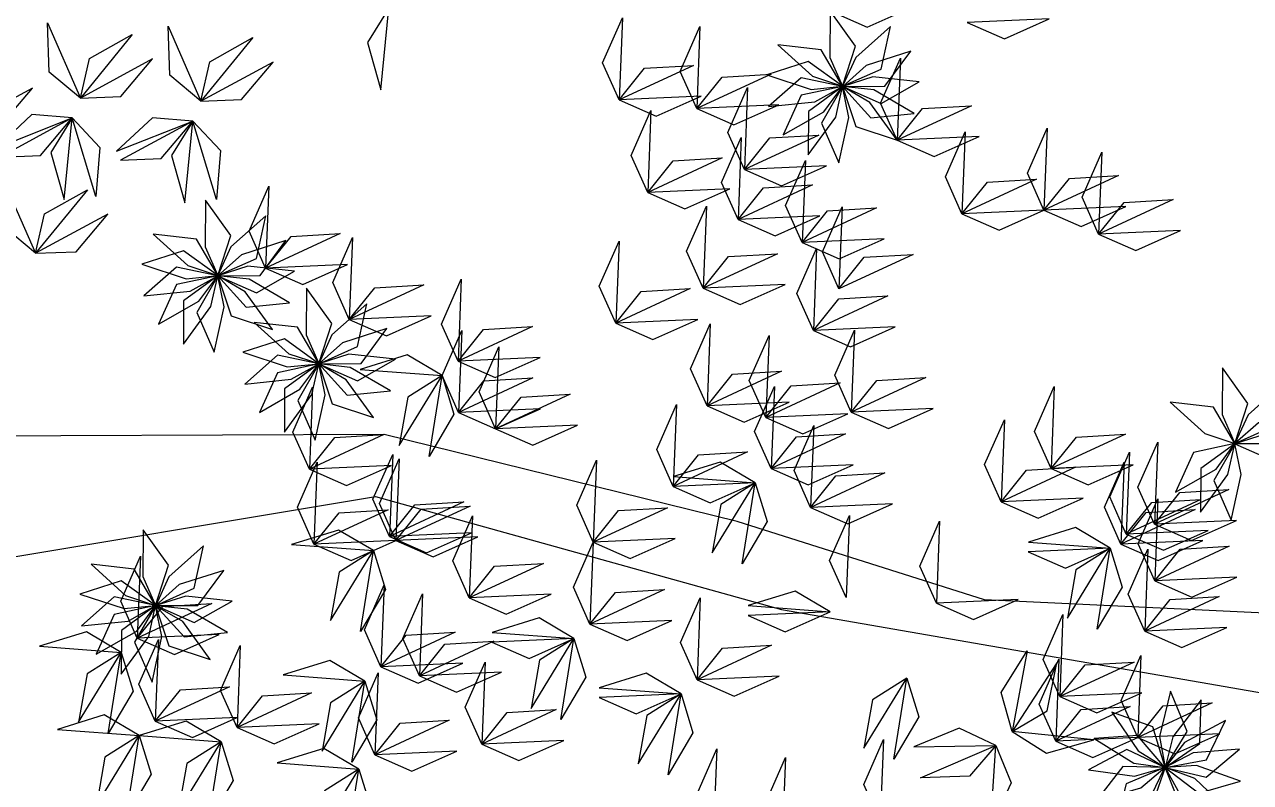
# Model space of a CAD drawing. Header units: inches. Extents: x -422522 to 22891, y -2973 to 414515.
# Drawn here: x 16876.3 to 16965.9, y 8062.7 to 8118.1 of the extents above; entities that cross this region are included whole.
import ezdxf

# ---------------------------------------------------------------- set-up
doc = ezdxf.new("R2010")
doc.units = ezdxf.units.IN
doc.header["$MEASUREMENT"] = 0
doc.layers.get('0').update_dxf_attribs({"lineweight": 40})
doc.layers.add('ARREDAMENTO', color=8, linetype='Continuous', lineweight=13)
doc.styles.get("Standard").update_dxf_attribs({"font": 'Arial.ttf'})
doc.dimstyles.get("Standard").update_dxf_attribs({"dimtxt": 10, "dimasz": 10, "dimexe": 0.18, "dimexo": 0.0625, "dimgap": 0.09, "dimtad": 0, "dimtih": 1, "dimtoh": 1, "dimdec": 4, "dimzin": 0, "dimdsep": 46, "dimtxsty": 'Standard', "dimcen": 0.09, "dimadec": 0, "dimazin": 0, "dimtfac": 1, "dimtdec": 4, "dimtofl": 0, "dimtmove": 0, "dimatfit": 3, "dimfxl": 1, "dimtolj": 1, "dimtzin": 0, "dimarcsym": 0})

# ---------------------------------------------------------------- blocks, each defined once
blk = doc.blocks.new('*D49')
at = {"color": 0, "lineweight": -2, "transparency": 16777216}
for p, q in [((17042.336, 8358.737), (16968.975, 8358.737)), ((16969.155, 8348.737), (16969.155, 8232.256)), ((16969.155, 8105.377), (16969.155, 8221.858)), ((17043.034, 8095.377), (16968.975, 8095.377))]:
    blk.add_line(p, q, dxfattribs=at)
at = {"color": 0, "transparency": 16777216}
for points in [[(16967.489, 8348.737), (16970.822, 8348.737), (16969.155, 8358.737)], [(16967.489, 8105.377), (16970.822, 8105.377), (16969.155, 8095.377)]]:
    blk.add_solid(points, dxfattribs=at)
at = {"layer": 'Defpoints', "color": 0, "transparency": 16777216}
for p in [(17042.398, 8358.737), (16969.155, 8095.377), (17043.097, 8095.377)]:
    blk.add_point(p, dxfattribs=at)
at = {"color": 0, "transparency": 16777216, "insert": (16969.155, 8227.057), "char_height": 10, "attachment_point": 5}
blk.add_mtext('\\A1;263.3598', dxfattribs=at)

msp = doc.modelspace()

# ---------------------------------------------------------------- linework, layer by layer
at = {"layer": 'ARREDAMENTO', "linetype": 'Continuous', "lineweight": 0}
msp.add_lwpolyline([(16870.39004, 8078.34214), (16901.96394, 8083.62151), (16931.65526, 8075.35319), (16971.65793, 8068.41399), (16995.57836, 8051.74134), (17033.69846, 8031.25445), (17047.89812, 8027.44021), (17033.68614, 8034.47833), (16993.62189, 8057.5369), (16978.74544, 8069.73074), (16987.06337, 8086.52703), (16999.24498, 8104.6277), (17017.87426, 8122.7531), (17031.34787, 8140.21395), (17038.41075, 8147.97844), (17015.29027, 8124.03276), (16992.79731, 8104.60297), (16976.76434, 8081.97404), (16971.63329, 8074.86173), (16946.48244, 8076.05484), (16928.40679, 8081.78857), (16902.59146, 8088.13741), (16867.12926, 8088.0014)], dxfattribs=at)
at = {"layer": 'ARREDAMENTO', "lineweight": 0}
for points in [[(16902.94616, 8119.31372), (16901.38328, 8116.79473), (16902.36766, 8113.3438), (16902.94616, 8119.31372)], [(16935.19735, 8119.12829), (16935.18605, 8115.71987), (16936.10978, 8113.60626), (16937.05254, 8116.54313), (16935.19735, 8119.12829)], [(16935.19735, 8119.12829), (16937.91117, 8117.93535), (16941.18928, 8119.39546), (16935.19735, 8119.12829)], [(16880.39554, 8112.73912), (16878.12652, 8114.64686), (16877.98841, 8118.23278), (16880.39554, 8112.73912)], [(16889.20874, 8112.51369), (16886.93972, 8114.42143), (16886.80161, 8118.00735), (16889.20874, 8112.51369)], [(16919.77475, 8112.60852), (16918.56828, 8115.31635), (16920.01201, 8118.6017), (16919.77475, 8112.60852)], [(16925.44742, 8111.97093), (16924.24095, 8114.67876), (16925.68468, 8117.96411), (16925.44742, 8111.97093)], [(16939.60836, 8117.97442), (16937.06785, 8115.70215), (16936.11522, 8113.60139), (16938.92857, 8114.86594), (16939.60836, 8117.97442)], [(16945.22653, 8118.27144), (16947.94035, 8117.0785), (16951.21846, 8118.53861), (16945.22653, 8118.27144)], [(16880.39554, 8112.73912), (16881.05657, 8115.62892), (16884.18368, 8117.38934), (16880.39554, 8112.73912)], [(16889.20874, 8112.51369), (16889.86977, 8115.40349), (16892.99688, 8117.16391), (16889.20874, 8112.51369)], [(16931.38832, 8116.62237), (16933.9137, 8114.33329), (16936.10252, 8113.60547), (16934.55083, 8116.27122), (16931.38832, 8116.62237)], [(16941.08582, 8116.17192), (16937.84073, 8115.12941), (16936.11601, 8113.59775), (16939.20046, 8113.60867), (16941.08582, 8116.17192)], [(16880.39554, 8112.73912), (16883.3578, 8112.85287), (16885.66751, 8115.59935), (16880.39554, 8112.73912)], [(16889.20874, 8112.51369), (16892.171, 8112.62745), (16894.48071, 8115.37392), (16889.20874, 8112.51369)], [(16919.77475, 8112.60852), (16921.6328, 8114.9184), (16925.21488, 8115.1343), (16919.77475, 8112.60852)], [(16930.56604, 8114.4416), (16933.80414, 8113.37759), (16936.09976, 8113.60296), (16933.59796, 8115.40712), (16930.56604, 8114.4416)], [(16940.09378, 8109.65808), (16938.88731, 8112.36592), (16940.33104, 8115.65127), (16940.09378, 8109.65808)], [(16925.44742, 8111.97093), (16927.30547, 8114.28081), (16930.88755, 8114.4967), (16925.44742, 8111.97093)], [(16930.70185, 8112.11491), (16934.09277, 8112.45994), (16936.09825, 8113.59955), (16933.07893, 8114.23016), (16930.70185, 8112.11491)], [(16941.7024, 8113.92431), (16938.31384, 8114.29183), (16936.11525, 8113.59409), (16938.93748, 8112.34951), (16941.7024, 8113.92431)], [(16871.6156, 8110.6107), (16874.57786, 8110.72445), (16876.88757, 8113.47093), (16871.6156, 8110.6107)], [(16928.93205, 8107.51302), (16927.72558, 8110.22085), (16929.16931, 8113.5062), (16928.93205, 8107.51302)], [(16931.77226, 8110.04462), (16934.72969, 8111.73904), (16936.09826, 8113.59582), (16933.08349, 8112.94384), (16931.77226, 8110.04462)], [(16933.59219, 8108.58869), (16935.60476, 8111.33951), (16936.09979, 8113.59241), (16933.61084, 8111.77058), (16933.59219, 8108.58869)], [(16935.84697, 8107.99886), (16936.56668, 8111.33045), (16936.10258, 8113.58993), (16934.56981, 8110.91325), (16935.84697, 8107.99886)], [(16940.09378, 8109.65808), (16938.09951, 8112.4222), (16936.10984, 8113.58919), (16937.07338, 8110.65908), (16940.09378, 8109.65808)], [(16941.3515, 8111.62024), (16938.40538, 8113.33424), (16936.11307, 8113.59107), (16938.18509, 8111.30618), (16941.3515, 8111.62024)], [(16919.77475, 8112.60852), (16922.48857, 8111.41558), (16925.76668, 8112.87568), (16919.77475, 8112.60852)], [(16921.86741, 8105.84309), (16920.66095, 8108.55092), (16922.10468, 8111.83627), (16921.86741, 8105.84309)], [(16921.86741, 8105.84309), (16920.66095, 8108.55092), (16922.10468, 8111.83627), (16921.86741, 8105.84309)], [(16925.44742, 8111.97093), (16928.16124, 8110.77799), (16931.43934, 8112.23809), (16925.44742, 8111.97093)], [(16940.09378, 8109.65808), (16941.95183, 8111.96797), (16945.5339, 8112.18386), (16940.09378, 8109.65808)], [(16879.79932, 8111.28905), (16876.84462, 8111.52912), (16874.22407, 8109.07747), (16879.79932, 8111.28905)], [(16874.52736, 8108.42882), (16877.48961, 8108.54257), (16879.79932, 8111.28905), (16874.52736, 8108.42882)], [(16879.79932, 8111.28905), (16878.23644, 8108.77006), (16879.22082, 8105.31913), (16879.79932, 8111.28905)], [(16879.79932, 8111.28905), (16881.82482, 8109.1245), (16881.53461, 8105.54768), (16879.79932, 8111.28905)], [(16888.61252, 8111.06362), (16885.65782, 8111.30369), (16883.03727, 8108.85204), (16888.61252, 8111.06362)], [(16883.34056, 8108.20339), (16886.30281, 8108.31714), (16888.61252, 8111.06362), (16883.34056, 8108.20339)], [(16888.61252, 8111.06362), (16887.04964, 8108.54463), (16888.03402, 8105.0937), (16888.61252, 8111.06362)], [(16888.61252, 8111.06362), (16890.63802, 8108.89907), (16890.34781, 8105.32225), (16888.61252, 8111.06362)], [(16928.46539, 8103.86807), (16927.25892, 8106.5759), (16928.70265, 8109.86125), (16928.46539, 8103.86807)], [(16928.93205, 8107.51302), (16930.7901, 8109.8229), (16934.37217, 8110.0388), (16928.93205, 8107.51302)], [(16940.09378, 8109.65808), (16942.80759, 8108.46515), (16946.0857, 8109.92525), (16940.09378, 8109.65808)], [(16944.83594, 8104.28203), (16943.62948, 8106.98986), (16945.0732, 8110.27522), (16944.83594, 8104.28203)], [(16950.82787, 8104.5492), (16949.6214, 8107.25703), (16951.06513, 8110.54238), (16950.82787, 8104.5492)], [(16921.86741, 8105.84309), (16923.72546, 8108.15297), (16927.30754, 8108.36887), (16921.86741, 8105.84309)], [(16921.86741, 8105.84309), (16923.72546, 8108.15297), (16927.30754, 8108.36887), (16921.86741, 8105.84309)], [(16933.1532, 8102.18082), (16931.94674, 8104.88865), (16933.39046, 8108.174), (16933.1532, 8102.18082)], [(16954.82379, 8102.79267), (16953.61732, 8105.50051), (16955.06105, 8108.78586), (16954.82379, 8102.79267)], [(16928.93205, 8107.51302), (16931.64586, 8106.32008), (16934.92397, 8107.78018), (16928.93205, 8107.51302)], [(16950.82787, 8104.5492), (16952.68592, 8106.85908), (16956.26799, 8107.07498), (16950.82787, 8104.5492)], [(16877.12314, 8101.39283), (16874.85412, 8103.30057), (16874.71601, 8106.88649), (16877.12314, 8101.39283)], [(16893.93424, 8100.30936), (16892.72778, 8103.01719), (16894.17151, 8106.30254), (16893.93424, 8100.30936)], [(16928.46539, 8103.86807), (16930.32344, 8106.17795), (16933.90551, 8106.39385), (16928.46539, 8103.86807)], [(16944.83594, 8104.28203), (16946.69399, 8106.59191), (16950.27607, 8106.80781), (16944.83594, 8104.28203)], [(16877.12314, 8101.39283), (16877.78416, 8104.28263), (16880.91127, 8106.04305), (16877.12314, 8101.39283)], [(16889.53128, 8105.28535), (16889.51997, 8101.87693), (16890.4437, 8099.76332), (16891.38646, 8102.70018), (16889.53128, 8105.28535)], [(16921.86741, 8105.84309), (16924.58123, 8104.65015), (16927.85934, 8106.11025), (16921.86741, 8105.84309)], [(16921.86741, 8105.84309), (16924.58123, 8104.65015), (16927.85934, 8106.11025), (16921.86741, 8105.84309)], [(16954.82379, 8102.79267), (16956.68184, 8105.10256), (16960.26392, 8105.31845), (16954.82379, 8102.79267)], [(16925.91332, 8098.83669), (16924.70686, 8101.54452), (16926.15059, 8104.82988), (16925.91332, 8098.83669)], [(16933.1532, 8102.18082), (16935.01125, 8104.4907), (16938.59333, 8104.7066), (16933.1532, 8102.18082)], [(16935.83843, 8098.78882), (16934.63196, 8101.49665), (16936.07569, 8104.782), (16935.83843, 8098.78882)], [(16944.83594, 8104.28203), (16947.54976, 8103.08909), (16950.82787, 8104.5492), (16944.83594, 8104.28203)], [(16950.82787, 8104.5492), (16953.54168, 8103.35626), (16956.81979, 8104.81636), (16950.82787, 8104.5492)], [(16877.12314, 8101.39283), (16880.08539, 8101.50659), (16882.3951, 8104.25306), (16877.12314, 8101.39283)], [(16893.94228, 8104.13147), (16891.40177, 8101.8592), (16890.44914, 8099.75845), (16893.26249, 8101.02299), (16893.94228, 8104.13147)], [(16928.46539, 8103.86807), (16931.1792, 8102.67513), (16934.45731, 8104.13523), (16928.46539, 8103.86807)], [(16885.72224, 8102.77942), (16888.24762, 8100.49034), (16890.43644, 8099.76253), (16888.88476, 8102.42828), (16885.72224, 8102.77942)], [(16893.93424, 8100.30936), (16895.7923, 8102.61924), (16899.37437, 8102.83514), (16893.93424, 8100.30936)], [(16954.82379, 8102.79267), (16957.53761, 8101.59974), (16960.81571, 8103.05984), (16954.82379, 8102.79267)], [(16895.41974, 8102.32897), (16892.17465, 8101.28647), (16890.44993, 8099.7548), (16893.53439, 8099.76573), (16895.41974, 8102.32897)], [(16900.05499, 8096.55802), (16898.84852, 8099.26585), (16900.29225, 8102.55121), (16900.05499, 8096.55802)], [(16919.53194, 8096.28316), (16918.32547, 8098.99099), (16919.7692, 8102.27635), (16919.53194, 8096.28316)], [(16933.97197, 8095.74773), (16932.7655, 8098.45556), (16934.20923, 8101.74091), (16933.97197, 8095.74773)], [(16933.1532, 8102.18082), (16935.86702, 8100.98788), (16939.14513, 8102.44798), (16933.1532, 8102.18082)], [(16884.89996, 8100.59865), (16888.13806, 8099.53464), (16890.43368, 8099.76002), (16887.93188, 8101.56418), (16884.89996, 8100.59865)], [(16925.91332, 8098.83669), (16927.77138, 8101.14658), (16931.35345, 8101.36247), (16925.91332, 8098.83669)], [(16935.83843, 8098.78882), (16937.69648, 8101.0987), (16941.27856, 8101.3146), (16935.83843, 8098.78882)], [(16885.03577, 8098.27197), (16888.42669, 8098.617), (16890.43217, 8099.75661), (16887.41285, 8100.38721), (16885.03577, 8098.27197)], [(16896.03632, 8100.08137), (16892.64776, 8100.44889), (16890.44917, 8099.75115), (16893.2714, 8098.50657), (16896.03632, 8100.08137)], [(16893.93424, 8100.30936), (16896.64806, 8099.11642), (16899.92617, 8100.57652), (16893.93424, 8100.30936)], [(16886.10618, 8096.20168), (16889.06361, 8097.89609), (16890.43219, 8099.75287), (16887.41741, 8099.10089), (16886.10618, 8096.20168)], [(16887.92612, 8094.74574), (16889.93868, 8097.49656), (16890.43372, 8099.74947), (16887.94476, 8097.92764), (16887.92612, 8094.74574)], [(16890.18089, 8094.15592), (16890.9006, 8097.4875), (16890.4365, 8099.74698), (16888.90373, 8097.07031), (16890.18089, 8094.15592)], [(16894.4277, 8095.81514), (16892.43343, 8098.57925), (16890.44376, 8099.74625), (16891.4073, 8096.81613), (16894.4277, 8095.81514)], [(16895.68542, 8097.77729), (16892.7393, 8099.49129), (16890.44699, 8099.74812), (16892.51901, 8097.46324), (16895.68542, 8097.77729)], [(16900.05499, 8096.55802), (16901.91304, 8098.86791), (16905.49511, 8099.0838), (16900.05499, 8096.55802)], [(16908.00085, 8093.50268), (16906.79439, 8096.21051), (16908.23811, 8099.49586), (16908.00085, 8093.50268)], [(16925.91332, 8098.83669), (16928.62714, 8097.64376), (16931.90525, 8099.10386), (16925.91332, 8098.83669)], [(16896.91424, 8098.84803), (16896.90293, 8095.43962), (16897.82666, 8093.326), (16898.76942, 8096.26287), (16896.91424, 8098.84803)], [(16919.53194, 8096.28316), (16921.38999, 8098.59304), (16924.97206, 8098.80894), (16919.53194, 8096.28316)], [(16933.97197, 8095.74773), (16935.83002, 8098.05761), (16939.4121, 8098.2735), (16933.97197, 8095.74773)], [(16901.32524, 8097.69416), (16898.78473, 8095.42189), (16897.83211, 8093.32114), (16900.64545, 8094.58568), (16901.32524, 8097.69416)], [(16893.10521, 8096.34211), (16895.63059, 8094.05303), (16897.81941, 8093.32521), (16896.26772, 8095.99096), (16893.10521, 8096.34211)], [(16900.05499, 8096.55802), (16902.7688, 8095.36508), (16906.04691, 8096.82519), (16900.05499, 8096.55802)], [(16919.53194, 8096.28316), (16922.24575, 8095.09022), (16925.52386, 8096.55033), (16919.53194, 8096.28316)], [(16902.8027, 8095.89166), (16899.55761, 8094.84915), (16897.8329, 8093.31749), (16900.91735, 8093.32841), (16902.8027, 8095.89166)], [(16908.03707, 8089.75143), (16906.8306, 8092.45926), (16908.27433, 8095.74462), (16908.03707, 8089.75143)], [(16908.00085, 8093.50268), (16909.8589, 8095.81256), (16913.44098, 8096.02845), (16908.00085, 8093.50268)], [(16926.20475, 8090.24456), (16924.99828, 8092.95239), (16926.44201, 8096.23774), (16926.20475, 8090.24456)], [(16933.97197, 8095.74773), (16936.68579, 8094.55479), (16939.9639, 8096.01489), (16933.97197, 8095.74773)], [(16936.74263, 8089.77684), (16935.53617, 8092.48467), (16936.97989, 8095.77003), (16936.74263, 8089.77684)], [(16892.28292, 8094.16134), (16895.52103, 8093.09733), (16897.81664, 8093.32271), (16895.31484, 8095.12686), (16892.28292, 8094.16134)], [(16910.75089, 8088.55849), (16909.54442, 8091.26632), (16910.98815, 8094.55168), (16910.75089, 8088.55849)], [(16930.49553, 8089.39602), (16929.28907, 8092.10385), (16930.7328, 8095.38921), (16930.49553, 8089.39602)], [(16892.41873, 8091.83466), (16895.80966, 8092.17969), (16897.81514, 8093.31929), (16894.79581, 8093.9499), (16892.41873, 8091.83466)], [(16903.41929, 8093.64405), (16900.03072, 8094.01157), (16897.83213, 8093.31383), (16900.65436, 8092.06926), (16903.41929, 8093.64405)], [(16906.8306, 8092.45926), (16904.27829, 8093.96711), (16900.84954, 8092.90807), (16906.8306, 8092.45926)], [(16908.00085, 8093.50268), (16910.71467, 8092.30974), (16913.99278, 8093.76984), (16908.00085, 8093.50268)], [(16893.48914, 8089.76436), (16896.44657, 8091.45878), (16897.81515, 8093.31556), (16894.80037, 8092.66358), (16893.48914, 8089.76436)], [(16895.30908, 8088.30843), (16897.32164, 8091.05925), (16897.81668, 8093.31216), (16895.32773, 8091.49032), (16895.30908, 8088.30843)], [(16897.56385, 8087.7186), (16898.28356, 8091.05019), (16897.81946, 8093.30967), (16896.2867, 8090.63299), (16897.56385, 8087.7186)], [(16901.81066, 8089.37782), (16899.81639, 8092.14194), (16897.82672, 8093.30893), (16898.79026, 8090.37882), (16901.81066, 8089.37782)], [(16903.06838, 8091.33998), (16900.12226, 8093.05398), (16897.82995, 8093.31081), (16899.90197, 8091.02592), (16903.06838, 8091.33998)], [(16926.20475, 8090.24456), (16928.0628, 8092.55444), (16931.64488, 8092.77034), (16926.20475, 8090.24456)], [(16963.87267, 8093.007), (16963.86136, 8089.59858), (16964.7851, 8087.48497), (16965.72785, 8090.42183), (16963.87267, 8093.007)], [(16906.8306, 8092.45926), (16904.32362, 8090.8772), (16903.7, 8087.34322), (16906.8306, 8092.45926)], [(16906.8306, 8092.45926), (16907.70577, 8089.62695), (16905.88081, 8086.53706), (16906.8306, 8092.45926)], [(16908.03707, 8089.75143), (16909.89512, 8092.06131), (16913.4772, 8092.27721), (16908.03707, 8089.75143)], [(16930.49553, 8089.39602), (16932.35358, 8091.70591), (16935.93566, 8091.9218), (16930.49553, 8089.39602)], [(16936.74263, 8089.77684), (16938.60068, 8092.08673), (16942.18276, 8092.30262), (16936.74263, 8089.77684)], [(16968.28368, 8091.85313), (16965.74316, 8089.58085), (16964.79054, 8087.4801), (16967.60388, 8088.74464), (16968.28368, 8091.85313)], [(16897.13393, 8085.61523), (16895.92747, 8088.32306), (16897.37119, 8091.60841), (16897.13393, 8085.61523)], [(16910.75089, 8088.55849), (16912.60894, 8090.86838), (16916.19101, 8091.08427), (16910.75089, 8088.55849)], [(16930.88933, 8085.66166), (16929.68287, 8088.3695), (16931.12659, 8091.65485), (16930.88933, 8085.66166)], [(16951.34626, 8085.64957), (16950.1398, 8088.3574), (16951.58353, 8091.64275), (16951.34626, 8085.64957)], [(16923.72716, 8084.35109), (16922.52069, 8087.05892), (16923.96442, 8090.34427), (16923.72716, 8084.35109)], [(16926.20475, 8090.24456), (16928.91857, 8089.05162), (16932.19667, 8090.51172), (16926.20475, 8090.24456)], [(16936.74263, 8089.77684), (16939.45645, 8088.58391), (16942.73456, 8090.04401), (16936.74263, 8089.77684)], [(16960.06364, 8090.50107), (16962.58902, 8088.212), (16964.77784, 8087.48418), (16963.22615, 8090.14993), (16960.06364, 8090.50107)], [(16969.76114, 8090.05062), (16966.51604, 8089.00812), (16964.79133, 8087.47645), (16967.87578, 8087.48738), (16969.76114, 8090.05062)], [(16908.03707, 8089.75143), (16910.75089, 8088.55849), (16914.02899, 8090.0186), (16908.03707, 8089.75143)], [(16930.49553, 8089.39602), (16933.20935, 8088.20308), (16936.48746, 8089.66319), (16930.49553, 8089.39602)], [(16947.69717, 8083.23174), (16946.49071, 8085.93957), (16947.93444, 8089.22492), (16947.69717, 8083.23174)], [(16910.75089, 8088.55849), (16913.4647, 8087.36556), (16916.74281, 8088.82566), (16910.75089, 8088.55849)], [(16933.768, 8082.81441), (16932.56153, 8085.52224), (16934.00526, 8088.8076), (16933.768, 8082.81441)], [(16897.13393, 8085.61523), (16898.99198, 8087.92511), (16902.57406, 8088.14101), (16897.13393, 8085.61523)], [(16930.88933, 8085.66166), (16932.74738, 8087.97155), (16936.32946, 8088.18744), (16930.88933, 8085.66166)], [(16951.34626, 8085.64957), (16953.20431, 8087.95945), (16956.78639, 8088.17535), (16951.34626, 8085.64957)], [(16958.9034, 8081.58887), (16957.69693, 8084.2967), (16959.14066, 8087.58205), (16958.9034, 8081.58887)], [(16960.44757, 8083.92333), (16963.405, 8085.61774), (16964.77358, 8087.47453), (16961.7588, 8086.82255), (16960.44757, 8083.92333)], [(16962.26751, 8082.4674), (16964.28008, 8085.21822), (16964.77511, 8087.47112), (16962.28616, 8085.64929), (16962.26751, 8082.4674)], [(16964.52228, 8081.87757), (16965.24199, 8085.20915), (16964.77789, 8087.46863), (16963.24513, 8084.79196), (16964.52228, 8081.87757)], [(16970.37772, 8087.80302), (16966.98916, 8088.17054), (16964.79056, 8087.4728), (16967.6128, 8086.22822), (16970.37772, 8087.80302)], [(16902.98845, 8080.69722), (16901.78199, 8083.40505), (16903.22572, 8086.6904), (16902.98845, 8080.69722)], [(16923.72716, 8084.35109), (16925.58521, 8086.66097), (16929.16729, 8086.87686), (16923.72716, 8084.35109)], [(16956.84637, 8080.86846), (16955.63991, 8083.57629), (16957.08363, 8086.86165), (16956.84637, 8080.86846)], [(16897.46533, 8080.11669), (16896.25887, 8082.82452), (16897.7026, 8086.10988), (16897.46533, 8080.11669)], [(16897.13393, 8085.61523), (16899.84775, 8084.42229), (16903.12586, 8085.88239), (16897.13393, 8085.61523)], [(16903.45726, 8080.38386), (16902.2508, 8083.09169), (16903.69452, 8086.37704), (16903.45726, 8080.38386)], [(16917.87995, 8080.26706), (16916.67349, 8082.97489), (16918.11722, 8086.26025), (16917.87995, 8080.26706)], [(16929.71908, 8084.61825), (16927.16677, 8086.1261), (16923.73802, 8085.06706), (16929.71908, 8084.61825)], [(16930.88933, 8085.66166), (16933.60315, 8084.46873), (16936.88126, 8085.92883), (16930.88933, 8085.66166)], [(16947.69717, 8083.23174), (16949.55523, 8085.54162), (16953.1373, 8085.75752), (16947.69717, 8083.23174)], [(16951.34626, 8085.64957), (16954.06008, 8084.45663), (16957.33819, 8085.91674), (16951.34626, 8085.64957)], [(16956.45099, 8080.12597), (16955.24453, 8082.83381), (16956.68826, 8086.11916), (16956.45099, 8080.12597)], [(16933.768, 8082.81441), (16935.62605, 8085.12429), (16939.20813, 8085.34019), (16933.768, 8082.81441)], [(16923.72716, 8084.35109), (16926.44098, 8083.15815), (16929.71908, 8084.61825), (16923.72716, 8084.35109)], [(16923.72716, 8084.35109), (16926.44098, 8083.15815), (16929.71908, 8084.61825), (16923.72716, 8084.35109)], [(16929.71908, 8084.61825), (16927.2121, 8083.03619), (16926.58848, 8079.50221), (16929.71908, 8084.61825)], [(16929.71908, 8084.61825), (16930.59425, 8081.78594), (16928.76929, 8078.69605), (16929.71908, 8084.61825)], [(16958.9034, 8081.58887), (16960.76145, 8083.89875), (16964.34352, 8084.11465), (16958.9034, 8081.58887)], [(16902.98845, 8080.69722), (16904.8465, 8083.0071), (16908.42858, 8083.223), (16902.98845, 8080.69722)], [(16903.45726, 8080.38386), (16905.31531, 8082.69374), (16908.89739, 8082.90963), (16903.45726, 8080.38386)], [(16933.768, 8082.81441), (16936.48182, 8081.62147), (16939.75993, 8083.08158), (16933.768, 8082.81441)], [(16947.69717, 8083.23174), (16950.41099, 8082.0388), (16953.6891, 8083.4989), (16947.69717, 8083.23174)], [(16956.84637, 8080.86846), (16958.70442, 8083.17834), (16962.2865, 8083.39424), (16956.84637, 8080.86846)], [(16958.92281, 8077.44448), (16957.71635, 8080.15231), (16959.16007, 8083.43766), (16958.92281, 8077.44448)], [(16897.46533, 8080.11669), (16899.32339, 8082.42657), (16902.90546, 8082.64247), (16897.46533, 8080.11669)], [(16908.81589, 8076.19872), (16907.60942, 8078.90655), (16909.05315, 8082.1919), (16908.81589, 8076.19872)], [(16917.87995, 8080.26706), (16919.73801, 8082.57694), (16923.32008, 8082.79284), (16917.87995, 8080.26706)], [(16936.36533, 8076.22902), (16935.15887, 8078.93685), (16936.6026, 8082.2222), (16936.36533, 8076.22902)], [(16956.45099, 8080.12597), (16958.30904, 8082.43586), (16961.89112, 8082.65175), (16956.45099, 8080.12597)], [(16884.98401, 8081.16579), (16884.97271, 8077.75737), (16885.89644, 8075.64376), (16886.8392, 8078.58062), (16884.98401, 8081.16579)], [(16901.81821, 8079.6538), (16899.26589, 8081.16165), (16895.83714, 8080.10262), (16901.81821, 8079.6538)], [(16942.96318, 8075.81095), (16941.75672, 8078.51878), (16943.20045, 8081.80413), (16942.96318, 8075.81095)], [(16955.67612, 8079.82505), (16953.12381, 8081.3329), (16949.69506, 8080.27386), (16955.67612, 8079.82505)], [(16956.84637, 8080.86846), (16959.56019, 8079.67552), (16962.8383, 8081.13563), (16956.84637, 8080.86846)], [(16958.9034, 8081.58887), (16961.61721, 8080.39593), (16964.89532, 8081.85603), (16958.9034, 8081.58887)], [(16897.46533, 8080.11669), (16900.17915, 8078.92375), (16903.45726, 8080.38386), (16897.46533, 8080.11669)], [(16902.98845, 8080.69722), (16905.70227, 8079.50428), (16908.98038, 8080.96438), (16902.98845, 8080.69722)], [(16903.45726, 8080.38386), (16906.17108, 8079.19092), (16909.44919, 8080.65102), (16903.45726, 8080.38386)], [(16917.64269, 8074.27388), (16916.43623, 8076.98171), (16917.87995, 8080.26706), (16917.64269, 8074.27388)], [(16917.87995, 8080.26706), (16920.59377, 8079.07412), (16923.87188, 8080.53423), (16917.87995, 8080.26706)], [(16956.45099, 8080.12597), (16959.16481, 8078.93304), (16962.44292, 8080.39314), (16956.45099, 8080.12597)], [(16889.39502, 8080.01191), (16886.85451, 8077.73964), (16885.90188, 8075.63889), (16888.71523, 8076.90343), (16889.39502, 8080.01191)], [(16901.81821, 8079.6538), (16899.31122, 8078.07174), (16898.6876, 8074.53776), (16901.81821, 8079.6538)], [(16901.81821, 8079.6538), (16902.69338, 8076.82149), (16900.86841, 8073.7316), (16901.81821, 8079.6538)], [(16949.6842, 8079.55788), (16952.39802, 8078.36495), (16955.67612, 8079.82505), (16949.6842, 8079.55788)], [(16955.67612, 8079.82505), (16953.16914, 8078.24298), (16952.54552, 8074.70901), (16955.67612, 8079.82505)], [(16955.67612, 8079.82505), (16956.55129, 8076.99274), (16954.72633, 8073.90285), (16955.67612, 8079.82505)], [(16958.19413, 8073.77179), (16956.98767, 8076.47962), (16958.43139, 8079.76498), (16958.19413, 8073.77179)], [(16958.92281, 8077.44448), (16960.78086, 8079.75436), (16964.36294, 8079.97026), (16958.92281, 8077.44448)], [(16881.17498, 8078.65986), (16883.70036, 8076.37078), (16885.88918, 8075.64297), (16884.33749, 8078.30872), (16881.17498, 8078.65986)], [(16884.55842, 8073.26054), (16883.35196, 8075.96837), (16884.79569, 8079.25373), (16884.55842, 8073.26054)], [(16908.81589, 8076.19872), (16910.67394, 8078.5086), (16914.25601, 8078.7245), (16908.81589, 8076.19872)], [(16890.87248, 8078.20941), (16887.62739, 8077.16691), (16885.90267, 8075.63524), (16888.98712, 8075.64617), (16890.87248, 8078.20941)], [(16958.92281, 8077.44448), (16961.63663, 8076.25154), (16964.91474, 8077.71164), (16958.92281, 8077.44448)], [(16880.3527, 8076.47909), (16883.5908, 8075.41508), (16885.88642, 8075.64046), (16883.38462, 8077.44462), (16880.3527, 8076.47909)], [(16902.36276, 8071.15527), (16901.1563, 8073.8631), (16902.60003, 8077.14845), (16902.36276, 8071.15527)], [(16917.64269, 8074.27388), (16919.50074, 8076.58376), (16923.08282, 8076.79966), (16917.64269, 8074.27388)], [(16935.19509, 8075.18561), (16932.64277, 8076.69346), (16929.21402, 8075.63442), (16935.19509, 8075.18561)], [(16880.48851, 8074.15241), (16883.87943, 8074.49744), (16885.88491, 8075.63705), (16882.86559, 8076.26765), (16880.48851, 8074.15241)], [(16884.55842, 8073.26054), (16886.41647, 8075.57042), (16889.99855, 8075.78632), (16884.55842, 8073.26054)], [(16891.48906, 8075.96181), (16888.1005, 8076.32933), (16885.90191, 8075.63159), (16888.72414, 8074.38701), (16891.48906, 8075.96181)], [(16905.17434, 8070.50902), (16903.96787, 8073.21685), (16905.4116, 8076.50221), (16905.17434, 8070.50902)], [(16908.81589, 8076.19872), (16911.5297, 8075.00578), (16914.80781, 8076.46588), (16908.81589, 8076.19872)], [(16925.47019, 8070.21758), (16924.26373, 8072.92542), (16925.70746, 8076.21077), (16925.47019, 8070.21758)], [(16942.96318, 8075.81095), (16945.677, 8074.61801), (16948.95511, 8076.07811), (16942.96318, 8075.81095)], [(16958.19413, 8073.77179), (16960.05218, 8076.08167), (16963.63426, 8076.29757), (16958.19413, 8073.77179)], [(16881.55892, 8072.08211), (16884.51635, 8073.77653), (16885.88492, 8075.63331), (16882.87015, 8074.98133), (16881.55892, 8072.08211)], [(16883.37885, 8070.62618), (16885.39142, 8073.377), (16885.88645, 8075.62991), (16883.3975, 8073.80808), (16883.37885, 8070.62618)], [(16885.63363, 8070.03636), (16886.35334, 8073.36794), (16885.88924, 8075.62742), (16884.35647, 8072.95075), (16885.63363, 8070.03636)], [(16889.88044, 8071.69558), (16887.88617, 8074.45969), (16885.8965, 8075.62668), (16886.86004, 8072.69657), (16889.88044, 8071.69558)], [(16891.13816, 8073.65773), (16888.19204, 8075.37173), (16885.89973, 8075.62856), (16887.97175, 8073.34368), (16891.13816, 8073.65773)], [(16929.20316, 8074.91844), (16931.91698, 8073.7255), (16935.19509, 8075.18561), (16929.20316, 8074.91844)], [(16951.97966, 8068.98325), (16950.7732, 8071.69108), (16952.21693, 8074.97643), (16951.97966, 8068.98325)], [(16916.47245, 8073.23046), (16913.92013, 8074.73831), (16910.49138, 8073.67928), (16916.47245, 8073.23046)], [(16917.64269, 8074.27388), (16920.35651, 8073.08094), (16923.63462, 8074.54104), (16917.64269, 8074.27388)], [(16958.19413, 8073.77179), (16960.90795, 8072.57885), (16964.18606, 8074.03896), (16958.19413, 8073.77179)], [(16883.38818, 8072.21713), (16880.83586, 8073.72498), (16877.40711, 8072.66594), (16883.38818, 8072.21713)], [(16884.55842, 8073.26054), (16887.27224, 8072.0676), (16890.55035, 8073.52771), (16884.55842, 8073.26054)], [(16885.86762, 8067.17402), (16884.66115, 8069.88185), (16886.10488, 8073.1672), (16885.86762, 8067.17402)], [(16902.36276, 8071.15527), (16904.22082, 8073.46515), (16907.80289, 8073.68104), (16902.36276, 8071.15527)], [(16905.17434, 8070.50902), (16907.03239, 8072.8189), (16910.61446, 8073.0348), (16905.17434, 8070.50902)], [(16910.48052, 8072.9633), (16913.19434, 8071.77036), (16916.47245, 8073.23046), (16910.48052, 8072.9633)], [(16916.47245, 8073.23046), (16913.96546, 8071.6484), (16913.34184, 8068.11442), (16916.47245, 8073.23046)], [(16916.47245, 8073.23046), (16917.34761, 8070.39815), (16915.52265, 8067.30827), (16916.47245, 8073.23046)], [(16883.38818, 8072.21713), (16880.88119, 8070.63506), (16880.25758, 8067.10109), (16883.38818, 8072.21713)], [(16883.38818, 8072.21713), (16884.26335, 8069.38482), (16882.43838, 8066.29493), (16883.38818, 8072.21713)], [(16891.84868, 8066.72521), (16890.64222, 8069.43304), (16892.08594, 8072.71839), (16891.84868, 8066.72521)], [(16925.47019, 8070.21758), (16927.32824, 8072.52747), (16930.91032, 8072.74336), (16925.47019, 8070.21758)], [(16948.50392, 8066.42488), (16947.70405, 8069.27937), (16949.61019, 8072.31985), (16948.50392, 8066.42488)], [(16901.19252, 8070.11185), (16898.64021, 8071.6197), (16895.21145, 8070.56066), (16901.19252, 8070.11185)], [(16902.36276, 8071.15527), (16905.07658, 8069.96233), (16908.35469, 8071.42243), (16902.36276, 8071.15527)], [(16909.73854, 8065.50055), (16908.53207, 8068.20838), (16909.9758, 8071.49374), (16909.73854, 8065.50055)], [(16948.50392, 8066.42488), (16951.05192, 8067.94001), (16951.76888, 8071.45624), (16948.50392, 8066.42488)], [(16951.68937, 8065.72472), (16950.48291, 8068.43255), (16951.92664, 8071.7179), (16951.68937, 8065.72472)], [(16951.97966, 8068.98325), (16953.83771, 8071.29313), (16957.41979, 8071.50903), (16951.97966, 8068.98325)], [(16957.6813, 8065.99188), (16956.47483, 8068.69971), (16957.91856, 8071.98507), (16957.6813, 8065.99188)], [(16901.92141, 8064.72472), (16900.71494, 8067.43256), (16902.15867, 8070.71791), (16901.92141, 8064.72472)], [(16905.17434, 8070.50902), (16907.88815, 8069.31608), (16911.16626, 8070.77619), (16905.17434, 8070.50902)], [(16924.29995, 8069.17417), (16921.74763, 8070.68202), (16918.31888, 8069.62298), (16924.29995, 8069.17417)], [(16925.47019, 8070.21758), (16928.18401, 8069.02465), (16931.46212, 8070.48475), (16925.47019, 8070.21758)], [(16940.79811, 8070.32647), (16938.29113, 8068.7444), (16937.66751, 8065.21042), (16940.79811, 8070.32647)], [(16940.79811, 8070.32647), (16941.67328, 8067.49415), (16939.84832, 8064.40427), (16940.79811, 8070.32647)], [(16885.86762, 8067.17402), (16887.72567, 8069.4839), (16891.30775, 8069.6998), (16885.86762, 8067.17402)], [(16901.19252, 8070.11185), (16898.68553, 8068.52979), (16898.06192, 8064.99581), (16901.19252, 8070.11185)], [(16901.19252, 8070.11185), (16902.06769, 8067.27954), (16900.24273, 8064.18965), (16901.19252, 8070.11185)], [(16891.84868, 8066.72521), (16893.70673, 8069.03509), (16897.28881, 8069.25099), (16891.84868, 8066.72521)], [(16918.30802, 8068.90701), (16921.02184, 8067.71407), (16924.29995, 8069.17417), (16918.30802, 8068.90701)], [(16924.29995, 8069.17417), (16921.79296, 8067.59211), (16921.16935, 8064.05813), (16924.29995, 8069.17417)], [(16924.29995, 8069.17417), (16925.17512, 8066.34186), (16923.35015, 8063.25197), (16924.29995, 8069.17417)], [(16951.97966, 8068.98325), (16954.69348, 8067.79031), (16957.97159, 8069.25041), (16951.97966, 8068.98325)], [(16960.08843, 8069.38595), (16959.28076, 8066.07459), (16959.68488, 8063.80361), (16961.28798, 8066.43877), (16960.08843, 8069.38595)], [(16962.3268, 8068.73663), (16960.24211, 8066.04006), (16959.68759, 8063.80105), (16962.22391, 8065.55635), (16962.3268, 8068.73663)], [(16884.69737, 8066.13061), (16882.14506, 8067.63846), (16878.71631, 8066.57942), (16884.69737, 8066.13061)], [(16909.73854, 8065.50055), (16911.59659, 8067.81043), (16915.17867, 8068.02633), (16909.73854, 8065.50055)], [(16951.68937, 8065.72472), (16953.54742, 8068.0346), (16957.1295, 8068.2505), (16951.68937, 8065.72472)], [(16955.79918, 8067.83975), (16957.71957, 8065.0238), (16959.67764, 8063.80454), (16958.79202, 8066.75914), (16955.79918, 8067.83975)], [(16957.6813, 8065.99188), (16959.53935, 8068.30176), (16963.12143, 8068.51766), (16957.6813, 8065.99188)], [(16890.67844, 8065.6818), (16888.12612, 8067.18964), (16884.69737, 8066.13061), (16890.67844, 8065.6818)], [(16885.86762, 8067.17402), (16888.58144, 8065.98108), (16891.85954, 8067.44118), (16885.86762, 8067.17402)], [(16891.84868, 8066.72521), (16894.5625, 8065.53227), (16897.84061, 8066.99237), (16891.84868, 8066.72521)], [(16901.92141, 8064.72472), (16903.77946, 8067.03461), (16907.36154, 8067.2505), (16901.92141, 8064.72472)], [(16964.10755, 8067.23302), (16961.10629, 8065.6175), (16959.68903, 8063.79761), (16962.72002, 8064.36954), (16964.10755, 8067.23302)], [(16884.69737, 8066.13061), (16882.19039, 8064.54854), (16881.56677, 8061.01457), (16884.69737, 8066.13061)], [(16884.69737, 8066.13061), (16885.57254, 8063.2983), (16883.74758, 8060.20841), (16884.69737, 8066.13061)], [(16938.86036, 8059.84484), (16937.6539, 8062.55267), (16939.09763, 8065.83802), (16938.86036, 8059.84484)], [(16947.30646, 8065.41282), (16944.62518, 8066.67719), (16941.30956, 8065.30439), (16947.30646, 8065.41282)], [(16948.50392, 8066.42488), (16951.01542, 8064.84998), (16954.47101, 8065.81786), (16948.50392, 8066.42488)], [(16951.68937, 8065.72472), (16954.40319, 8064.53178), (16957.6813, 8065.99188), (16951.68937, 8065.72472)], [(16954.48995, 8065.91159), (16957.38966, 8064.12018), (16959.67436, 8063.80275), (16957.66357, 8066.14169), (16954.48995, 8065.91159)], [(16957.6813, 8065.99188), (16960.39512, 8064.79894), (16963.67322, 8066.25905), (16957.6813, 8065.99188)], [(16890.67844, 8065.6818), (16888.17145, 8064.09973), (16887.54783, 8060.56575), (16890.67844, 8065.6818)], [(16890.67844, 8065.6818), (16891.5536, 8062.84948), (16889.72864, 8059.7596), (16890.67844, 8065.6818)], [(16900.75116, 8063.68131), (16898.19885, 8065.18916), (16894.7701, 8064.13012), (16900.75116, 8063.68131)], [(16901.92141, 8064.72472), (16904.63523, 8063.53179), (16907.91333, 8064.99189), (16901.92141, 8064.72472)], [(16909.73854, 8065.50055), (16912.45236, 8064.30761), (16915.73046, 8065.76772), (16909.73854, 8065.50055)], [(16926.67788, 8059.16399), (16925.47141, 8061.87182), (16926.91514, 8065.15718), (16926.67788, 8059.16399)], [(16947.30646, 8065.41282), (16945.3879, 8063.15294), (16941.80136, 8063.03196), (16947.30646, 8065.41282)], [(16947.30646, 8065.41282), (16948.44081, 8062.67399), (16946.9106, 8059.42801), (16947.30646, 8065.41282)], [(16954.07816, 8063.61761), (16957.45581, 8063.1605), (16959.6721, 8063.79978), (16956.88381, 8065.11865), (16954.07816, 8063.61761)], [(16965.12277, 8065.13511), (16961.7239, 8064.87998), (16959.68895, 8063.79388), (16962.69051, 8063.08355), (16965.12277, 8065.13511)], [(16931.69819, 8058.53426), (16930.49173, 8061.24209), (16931.93545, 8064.52744), (16931.69819, 8058.53426)], [(16900.75116, 8063.68131), (16898.24418, 8062.09925), (16897.62056, 8058.56527), (16900.75116, 8063.68131)], [(16900.75116, 8063.68131), (16901.62633, 8060.849), (16899.80137, 8057.75911), (16900.75116, 8063.68131)], [(16954.63502, 8061.35447), (16957.90658, 8062.31069), (16959.67124, 8063.79615), (16956.58758, 8063.86689), (16954.63502, 8061.35447)], [(16956.06424, 8059.51348), (16958.66402, 8061.71769), (16959.67193, 8063.79248), (16956.82609, 8062.60287), (16956.06424, 8059.51348)], [(16960.44314, 8058.24322), (16960.54469, 8061.65014), (16959.67725, 8063.78747), (16958.65706, 8060.8766), (16960.44314, 8058.24322)], [(16964.31719, 8060.64741), (16961.8533, 8063.00256), (16959.68452, 8063.78807), (16961.16508, 8061.08217), (16964.31719, 8060.64741)], [(16965.19692, 8062.80565), (16961.98813, 8063.95502), (16959.68735, 8063.7905), (16962.1405, 8061.92074), (16965.19692, 8062.80565)]]:
    msp.add_lwpolyline(points, dxfattribs=at)

# ---------------------------------------------------------------- dimensions: what is measured, and where the dimension line sits
at = {"color": 2}
dim = msp.add_linear_dim(base=(16969.15546, 8095.37692), p1=(17042.3983, 8358.73674), p2=(17043.09654, 8095.37692), angle=90, dimstyle='Standard', dxfattribs=at)
dim.commit()
dim.dimension.update_dxf_attribs({"geometry": '*D49', "text_midpoint": (16969.15546, 8227.05683)})

doc.saveas('drawing.dxf')
